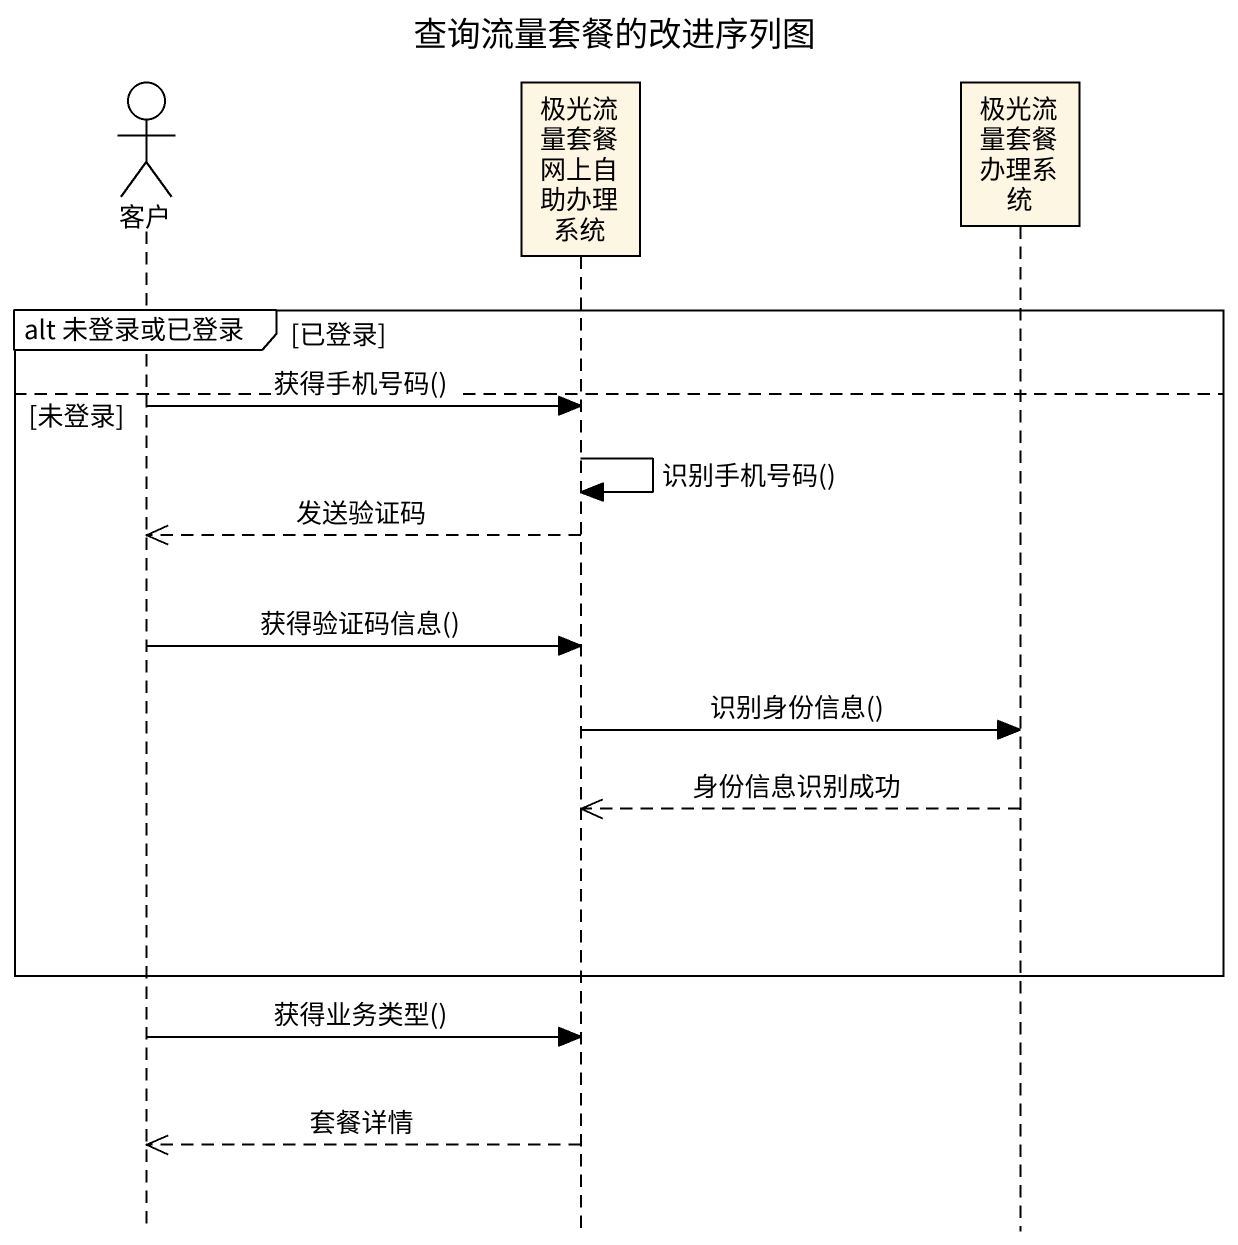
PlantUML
@startuml
title 查询流量套餐的改进序列图
hide footbox
actor 客户
participant 极光流量套餐网上自助办理系统
participant 极光流量套餐办理系统

group alt 未登录或已登录 [已登录]
else 未登录
  客户 -> 极光流量套餐网上自助办理系统 : 获得手机号码()
  极光流量套餐网上自助办理系统 -> 极光流量套餐网上自助办理系统 : 识别手机号码()
  极光流量套餐网上自助办理系统 -->> 客户 : 发送验证码
  客户 -> 极光流量套餐网上自助办理系统 : 获得验证码信息()
  极光流量套餐网上自助办理系统 -> 极光流量套餐办理系统 : 识别身份信息()
  极光流量套餐办理系统 -->> 极光流量套餐网上自助办理系统 : 身份信息识别成功
end
客户 -> 极光流量套餐网上自助办理系统 : 获得业务类型()
极光流量套餐网上自助办理系统 -->> 客户 : 套餐详情
@enduml
